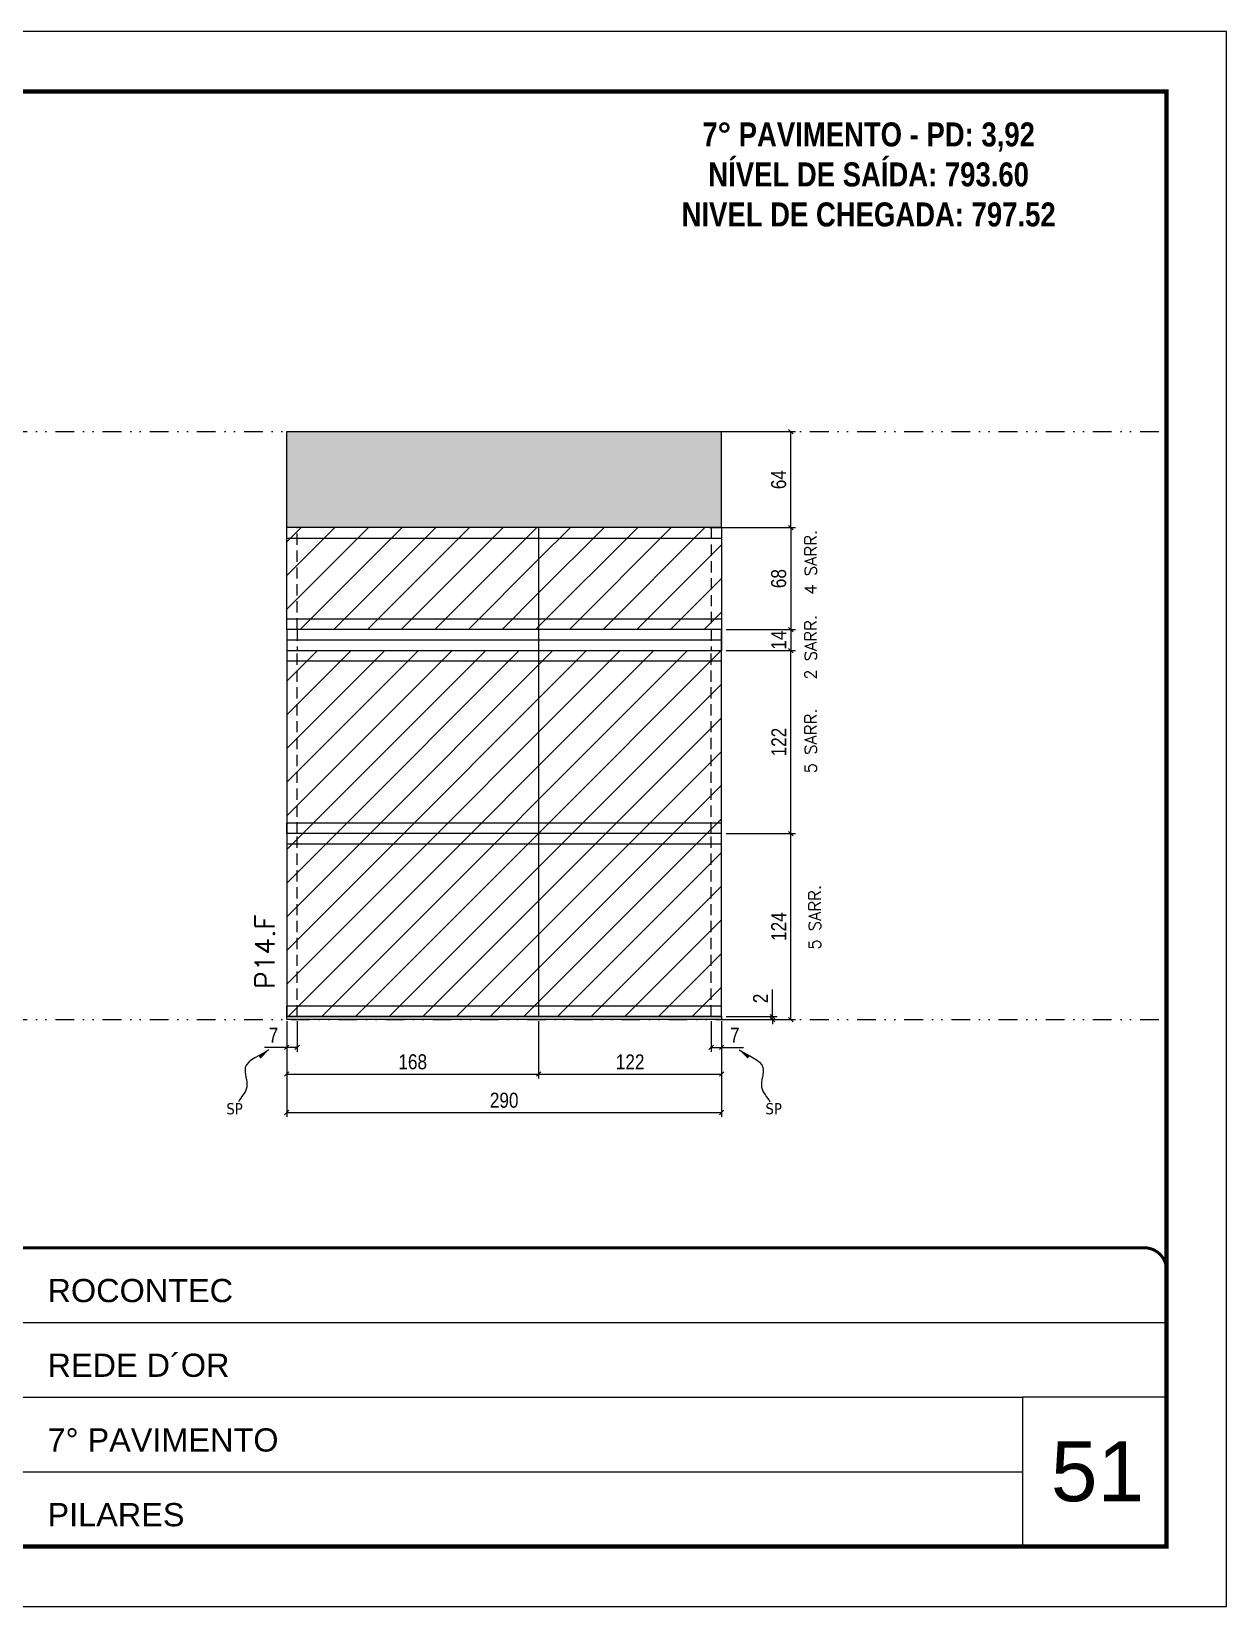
# Model space of a CAD drawing. Extents: x 28748 to 35002, y 14885 to 43501.
# Drawn here: x 32620 to 33417, y 28668 to 29718 of the extents above; entities that cross this region are included whole.
import ezdxf

# ---------------------------------------------------------------- set-up
doc = ezdxf.new("R2010")
doc.units = 0
for name, pattern in [('CONTINUO', [0]), ('DASHED', [0.75, 0.5, -0.25]), ('DIVIDE2', [0.625, 0.25, -0.125, 0, -0.125, 0, -0.125]), ('HIDDEN', [0.375, 0.25, -0.125])]:
    doc.linetypes.add(name, pattern=pattern)
for name, color, linetype, lineweight in [('CARIMBO', 255, 'Continuous', 9), ('Folhas', 255, 'Continuous', 9), ('Hachura', 251, 'Continuous', 9), ('Sarr 2.2x7', 40, 'Continuous', 9), ('SARRAFO DE PRESSAO', 251, 'DASHED', 9), ('Texto Seção', 7, 'Continuous', 15)]:
    doc.layers.add(name, color=color, linetype=linetype, lineweight=lineweight)
for name, color, linetype in [('COTA', 241, 'Continuous'), ('NOMENCLATURA', 7, 'Continuous'), ('Nível', 160, 'Continuous'), ('Painéis', 200, 'Continuous'), ('SARR_2.2x7', 40, 'Continuous'), ('Sarrafo de Pressão', 42, 'HIDDEN'), ('texto', 7, 'Continuous')]:
    doc.layers.add(name, color=color, linetype=linetype)
doc.styles.add('ARIAL', font='arial.ttf')
doc.styles.add('COTA TECNICA', font='techl___.ttf', dxfattribs={"height": 10})
doc.styles.add('COTA TECNICA-50', font='techl___.ttf', dxfattribs={"height": 10})
doc.styles.add('REGUA-120', font='ROMANS.shx', dxfattribs={"height": 15})
doc.styles.add('ROMANC', font='techb___.ttf', dxfattribs={"height": 2.5})
doc.styles.add('ROMANS', font='romans.shx')
doc.styles.get("Standard").update_dxf_attribs({"font": 'arial.ttf'})
doc.dimstyles.new('COTA PAINEL-50', dxfattribs={"dimtxt": 10, "dimasz": 3, "dimexe": 3, "dimexo": 3, "dimgap": 3, "dimtad": 1, "dimdec": 1, "dimzin": 12, "dimdsep": 46, "dimtxsty": 'COTA TECNICA-50', "dimblk1": 'OBLIQUE', "dimblk2": 'OBLIQUE', "dimsah": 1, "dimcen": 0.9, "dimclrd": 4, "dimclre": 4, "dimclrt": 240, "dimadec": 1, "dimazin": 3, "dimtfac": 1, "dimtdec": 1, "dimtmove": 0, "dimatfit": 3, "dimfxl": 1, "dimtolj": 1, "dimtzin": 12, "dimarcsym": 0})
doc.dimstyles.new('PAINEL', dxfattribs={"dimtxt": 10, "dimasz": 3, "dimexe": 3, "dimexo": 3, "dimgap": 3, "dimtad": 1, "dimdec": 1, "dimzin": 12, "dimdsep": 46, "dimtxsty": 'COTA TECNICA', "dimblk1": 'OBLIQUE', "dimblk2": 'OBLIQUE', "dimsah": 1, "dimcen": 0.9, "dimclrd": 4, "dimclre": 4, "dimclrt": 240, "dimadec": 1, "dimazin": 3, "dimtfac": 1, "dimtdec": 1, "dimtmove": 0, "dimatfit": 3, "dimfxl": 1, "dimtolj": 1, "dimtzin": 12, "dimarcsym": 0})
doc.dimstyles.get("Standard").update_dxf_attribs({"dimtxt": 0.18, "dimasz": 0.18, "dimexe": 0.18, "dimexo": 0.0625, "dimgap": 0.09, "dimtad": 0, "dimtih": 1, "dimtoh": 1, "dimdec": 4, "dimzin": 0, "dimdsep": 46, "dimtxsty": 'Standard', "dimcen": 0.09, "dimadec": 0, "dimazin": 0, "dimtfac": 1, "dimtdec": 4, "dimtofl": 0, "dimtmove": 0, "dimatfit": 3, "dimfxl": 1, "dimtolj": 1, "dimtzin": 0, "dimarcsym": 0})
pattern_1 = [(45, (-100272.658, -2076.637), (-11.2253202, 11.2253202), [])]

# ---------------------------------------------------------------- blocks, each defined once
blk = doc.blocks.new('9999999999')
at = {"color": 30, "linetype": 'CONTINUO'}
for p, q in [((98564.6, 34379.6), (99584, 34379.6)), ((98564.6, 34329.8), (99488, 34329.8)), ((99584, 34329.8), (99488, 34329.8)), ((99488, 34329.8), (99488, 34230.2)), ((98564.6, 34280), (99488, 34280))]:
    blk.add_line(p, q, dxfattribs=at)
at = {"color": 30, "linetype": 'CONTINUO', "const_width": 2}
blk.add_lwpolyline([(99584, 34230.2), (99584, 34414.4, 0.414214), (99569, 34429.4), (98229, 34429.4, 0.414214), (98214, 34414.4), (98214, 34245.2, 0.414214), (98229, 34230.2), (99584, 34230.2)], format="xyb", dxfattribs=at)
at = {"layer": 'Folhas'}
blk.add_lwpolyline([(98139, 34190.2), (99624, 34190.2), (99624, 35240.2), (98139, 35240.2)], close=True, dxfattribs=at)
at = {"layer": 'Folhas', "color": 30, "const_width": 3}
blk.add_lwpolyline([(98214, 34230.2), (99584, 34230.2), (99584, 35200.2), (98214, 35200.2)], close=True, dxfattribs=at)
at = {"color": 7, "linetype": 'Continuous', "ltscale": 5, "style": 'ARIAL'}
for s, height, p in [('ROCONTEC', 15.48, (98837.7, 34393.1)), ('REDE D´OR', 15.48, (98837.7, 34343.3)), ('7° PAVIMENTO', 15.483, (98837.7, 34293.5)), ('PILARES', 15.48, (98837.7, 34243.7))]:
    blk.add_text(s, height=height, dxfattribs=at).set_placement(p)
blk = doc.blocks.new('_Oblique')
at = {"color": 0, "linetype": 'ByBlock', "lineweight": -2}
blk.add_line((-0.5, -0.5), (0.5, 0.5), dxfattribs=at)
blk = doc.blocks.new('*D996')
at = {"layer": 'COTA', "color": 4, "lineweight": -2, "transparency": 16777216}
for p, q in [((32790.1, 29058.1), (32790.1, 28994.2)), ((33080.1, 29058.1), (33080.1, 28994.2)), ((32790.1, 28997.2), (33080.1, 28997.2))]:
    blk.add_line(p, q, dxfattribs=at)
at = {"layer": 'Defpoints', "color": 0, "transparency": 16777216}
for p in [(32790.1, 29061.1), (33080.1, 29061.1), (33080.1, 28997.2)]:
    blk.add_point(p, dxfattribs=at)
at = {"layer": 'COTA', "color": 4, "lineweight": -2, "transparency": 16777216, "xscale": 3, "yscale": 3, "zscale": 3, "rotation": 180}
blk.add_blockref('_Oblique', (32790.1, 28997.2), dxfattribs=at)
at = {"layer": 'COTA', "color": 4, "lineweight": -2, "transparency": 16777216, "xscale": 3, "yscale": 3, "zscale": 3}
blk.add_blockref('_Oblique', (33080.1, 28997.2), dxfattribs=at)
at = {"layer": 'COTA', "color": 240, "transparency": 16777216, "insert": (32935.1, 29005.3), "char_height": 10, "attachment_point": 5, "style": 'COTA TECNICA'}
blk.add_mtext('\\A1;290', dxfattribs=at)
blk = doc.blocks.new('*D997')
at = {"layer": 'COTA', "color": 4, "lineweight": -2, "transparency": 16777216}
for p, q in [((32790.1, 29056.1), (32790.1, 29037.6)), ((32797.1, 29058.1), (32797.1, 29037.6)), ((32790.1, 29040.6), (32775.3, 29040.6)), ((32797.1, 29040.6), (32790.1, 29040.6))]:
    blk.add_line(p, q, dxfattribs=at)
at = {"layer": 'Defpoints', "color": 0, "transparency": 16777216}
for p in [(32790.1, 29059.1), (32797.1, 29061.1), (32790.1, 29040.6)]:
    blk.add_point(p, dxfattribs=at)
at = {"layer": 'COTA', "color": 4, "lineweight": -2, "transparency": 16777216, "xscale": 3, "yscale": 3, "zscale": 3, "rotation": 180}
blk.add_blockref('_Oblique', (32790.1, 29040.6), dxfattribs=at)
at = {"layer": 'COTA', "color": 4, "lineweight": -2, "transparency": 16777216, "xscale": 3, "yscale": 3, "zscale": 3}
blk.add_blockref('_Oblique', (32797.1, 29040.6), dxfattribs=at)
at = {"layer": 'COTA', "color": 240, "transparency": 16777216, "insert": (32781.2, 29048.7), "char_height": 10, "attachment_point": 5, "style": 'COTA TECNICA-50'}
blk.add_mtext('\\A1;7', dxfattribs=at)
blk = doc.blocks.new('*D998')
at = {"layer": 'COTA', "color": 4, "lineweight": -2, "transparency": 16777216}
for p, q in [((33073.1, 29058.1), (33073.1, 29037.6)), ((33080.1, 29056.1), (33080.1, 29037.6)), ((33073.1, 29040.6), (33080.1, 29040.6)), ((33080.1, 29040.6), (33094.8, 29040.6))]:
    blk.add_line(p, q, dxfattribs=at)
at = {"layer": 'Defpoints', "color": 0, "transparency": 16777216}
for p in [(33073.1, 29061.1), (33080.1, 29059.1), (33080.1, 29040.6)]:
    blk.add_point(p, dxfattribs=at)
at = {"layer": 'COTA', "color": 4, "lineweight": -2, "transparency": 16777216, "xscale": 3, "yscale": 3, "zscale": 3, "rotation": 180}
blk.add_blockref('_Oblique', (33073.1, 29040.6), dxfattribs=at)
at = {"layer": 'COTA', "color": 4, "lineweight": -2, "transparency": 16777216, "xscale": 3, "yscale": 3, "zscale": 3}
blk.add_blockref('_Oblique', (33080.1, 29040.6), dxfattribs=at)
at = {"layer": 'COTA', "color": 240, "transparency": 16777216, "insert": (33088.9, 29048.7), "char_height": 10, "attachment_point": 5, "style": 'COTA TECNICA-50'}
blk.add_mtext('\\A1;7', dxfattribs=at)
blk = doc.blocks.new('*D999')
at = {"layer": 'COTA', "color": 4, "lineweight": -2, "transparency": 16777216}
for p, q in [((33083.1, 29183.1), (33129.3, 29183.1)), ((33126.3, 29059.1), (33126.3, 29183.1)), ((33083.1, 29059.1), (33129.3, 29059.1))]:
    blk.add_line(p, q, dxfattribs=at)
at = {"layer": 'Defpoints', "color": 0, "transparency": 16777216}
for p in [(33080.1, 29183.1), (33126.3, 29183.1), (33080.1, 29059.1)]:
    blk.add_point(p, dxfattribs=at)
at = {"layer": 'COTA', "color": 4, "lineweight": -2, "transparency": 16777216, "xscale": 3, "yscale": 3, "zscale": 3}
for p, rotation in [((33126.3, 29183.1), 90), ((33126.3, 29059.1), 270)]:
    blk.add_blockref('_Oblique', p, dxfattribs=dict(at, rotation=rotation))
at = {"layer": 'COTA', "color": 240, "transparency": 16777216, "insert": (33118.2, 29121.1), "char_height": 10, "attachment_point": 5, "rotation": 90, "style": 'COTA TECNICA-50'}
blk.add_mtext('\\A1;124', dxfattribs=at)
blk = doc.blocks.new('*D1000')
at = {"layer": 'COTA', "color": 4, "lineweight": -2, "transparency": 16777216}
for p, q in [((33114.1, 29061.1), (33114.1, 29079.2)), ((33083.1, 29061.1), (33117.1, 29061.1)), ((33083.1, 29059.1), (33117.1, 29059.1)), ((33114.1, 29059.1), (33114.1, 29061.1)), ((33114.1, 29059.1), (33114.1, 29056.1))]:
    blk.add_line(p, q, dxfattribs=at)
at = {"layer": 'Defpoints', "color": 0, "transparency": 16777216}
for p in [(33080.1, 29061.1), (33080.1, 29059.1), (33114.1, 29059.1)]:
    blk.add_point(p, dxfattribs=at)
at = {"layer": 'COTA', "color": 4, "lineweight": -2, "transparency": 16777216, "xscale": 3, "yscale": 3, "zscale": 3}
for p, rotation in [((33114.1, 29061.1), 270), ((33114.1, 29059.1), 90)]:
    blk.add_blockref('_Oblique', p, dxfattribs=dict(at, rotation=rotation))
at = {"layer": 'COTA', "color": 240, "transparency": 16777216, "insert": (33106.1, 29073.2), "char_height": 10, "attachment_point": 5, "rotation": 90, "style": 'COTA TECNICA-50'}
blk.add_mtext('\\A1;2', dxfattribs=at)
blk = doc.blocks.new('*D1001')
at = {"layer": 'COTA', "color": 4, "linetype": 'ByBlock', "lineweight": -2, "transparency": 16777216}
for p, q in [((33083.1, 29305.1), (33129.3, 29305.1)), ((33126.3, 29183.1), (33126.3, 29305.1)), ((33083.1, 29183.1), (33129.3, 29183.1))]:
    blk.add_line(p, q, dxfattribs=at)
at = {"layer": 'Defpoints', "color": 0, "linetype": 'ByBlock', "transparency": 16777216}
for p in [(33080.1, 29305.1), (33126.3, 29305.1), (33080.1, 29183.1)]:
    blk.add_point(p, dxfattribs=at)
at = {"layer": 'COTA', "color": 4, "linetype": 'ByBlock', "lineweight": -2, "transparency": 16777216, "xscale": 3, "yscale": 3, "zscale": 3}
for p, rotation in [((33126.3, 29305.1), 90), ((33126.3, 29183.1), 270)]:
    blk.add_blockref('_Oblique', p, dxfattribs=dict(at, rotation=rotation))
at = {"layer": 'COTA', "color": 240, "linetype": 'ByBlock', "transparency": 16777216, "insert": (33118.3, 29244.1), "char_height": 10, "attachment_point": 5, "rotation": 90, "style": 'COTA TECNICA'}
blk.add_mtext('\\A1;122', dxfattribs=at)
blk = doc.blocks.new('*D1002')
at = {"layer": 'COTA', "color": 4, "linetype": 'ByBlock', "lineweight": -2, "transparency": 16777216}
for p, q in [((32790.1, 29058.1), (32790.1, 29019.8)), ((32958.1, 29058.1), (32958.1, 29019.8)), ((32790.1, 29022.8), (32958.1, 29022.8))]:
    blk.add_line(p, q, dxfattribs=at)
at = {"layer": 'Defpoints', "color": 0, "linetype": 'ByBlock', "transparency": 16777216}
for p in [(32790.1, 29061.1), (32958.1, 29061.1), (32958.1, 29022.8)]:
    blk.add_point(p, dxfattribs=at)
at = {"layer": 'COTA', "color": 4, "linetype": 'ByBlock', "lineweight": -2, "transparency": 16777216, "xscale": 3, "yscale": 3, "zscale": 3, "rotation": 180}
blk.add_blockref('_Oblique', (32790.1, 29022.8), dxfattribs=at)
at = {"layer": 'COTA', "color": 4, "linetype": 'ByBlock', "lineweight": -2, "transparency": 16777216, "xscale": 3, "yscale": 3, "zscale": 3}
blk.add_blockref('_Oblique', (32958.1, 29022.8), dxfattribs=at)
at = {"layer": 'COTA', "color": 240, "linetype": 'ByBlock', "transparency": 16777216, "insert": (32874.1, 29030.9), "char_height": 10, "attachment_point": 5, "style": 'COTA TECNICA'}
blk.add_mtext('\\A1;168', dxfattribs=at)
blk = doc.blocks.new('*D1845')
at = {"layer": 'COTA', "color": 4, "linetype": 'ByBlock', "lineweight": -2, "transparency": 16777216}
for p, q in [((32958.1, 29058.1), (32958.1, 29019.8)), ((33080.1, 29056.1), (33080.1, 29019.8)), ((32958.1, 29022.8), (33080.1, 29022.8))]:
    blk.add_line(p, q, dxfattribs=at)
at = {"layer": 'Defpoints', "color": 0, "linetype": 'ByBlock', "transparency": 16777216}
for p in [(32958.1, 29061.1), (33080.1, 29059.1), (33080.1, 29022.8)]:
    blk.add_point(p, dxfattribs=at)
at = {"layer": 'COTA', "color": 4, "linetype": 'ByBlock', "lineweight": -2, "transparency": 16777216, "xscale": 3, "yscale": 3, "zscale": 3, "rotation": 180}
blk.add_blockref('_Oblique', (32958.1, 29022.8), dxfattribs=at)
at = {"layer": 'COTA', "color": 4, "linetype": 'ByBlock', "lineweight": -2, "transparency": 16777216, "xscale": 3, "yscale": 3, "zscale": 3}
blk.add_blockref('_Oblique', (33080.1, 29022.8), dxfattribs=at)
at = {"layer": 'COTA', "color": 240, "linetype": 'ByBlock', "transparency": 16777216, "insert": (33019.1, 29030.9), "char_height": 10, "attachment_point": 5, "style": 'COTA TECNICA'}
blk.add_mtext('\\A1;122', dxfattribs=at)
blk = doc.blocks.new('*D1849')
at = {"layer": 'COTA', "color": 4, "lineweight": -2, "transparency": 16777216}
for p, q in [((33072.1, 29387.1), (33129.3, 29387.1)), ((33126.3, 29387.1), (33126.3, 29319.1)), ((33083.1, 29319.1), (33129.3, 29319.1))]:
    blk.add_line(p, q, dxfattribs=at)
at = {"layer": 'Defpoints', "color": 0, "transparency": 16777216}
for p in [(33069.1, 29387.1), (33080.1, 29319.1), (33126.3, 29319.1)]:
    blk.add_point(p, dxfattribs=at)
at = {"layer": 'COTA', "color": 4, "lineweight": -2, "transparency": 16777216, "xscale": 3, "yscale": 3, "zscale": 3}
for p, rotation in [((33126.3, 29387.1), 90), ((33126.3, 29319.1), 270)]:
    blk.add_blockref('_Oblique', p, dxfattribs=dict(at, rotation=rotation))
at = {"layer": 'COTA', "color": 240, "transparency": 16777216, "insert": (33118.2, 29353.1), "char_height": 10, "attachment_point": 5, "rotation": 90, "style": 'COTA TECNICA'}
blk.add_mtext('\\A1;68', dxfattribs=at)
blk = doc.blocks.new('*D2117')
at = {"layer": 'COTA', "color": 4, "lineweight": -2, "transparency": 16777216}
for p, q in [((33083.1, 29451.1), (33129.3, 29451.1)), ((33126.3, 29387.1), (33126.3, 29451.1)), ((33083.1, 29387.1), (33129.3, 29387.1))]:
    blk.add_line(p, q, dxfattribs=at)
at = {"layer": 'Defpoints', "color": 0, "transparency": 16777216}
for p in [(33080.1, 29451.1), (33126.3, 29451.1), (33080.1, 29387.1)]:
    blk.add_point(p, dxfattribs=at)
at = {"layer": 'COTA', "color": 4, "lineweight": -2, "transparency": 16777216, "xscale": 3, "yscale": 3, "zscale": 3}
for p, rotation in [((33126.3, 29451.1), 90), ((33126.3, 29387.1), 270)]:
    blk.add_blockref('_Oblique', p, dxfattribs=dict(at, rotation=rotation))
at = {"layer": 'COTA', "color": 240, "transparency": 16777216, "insert": (33118.2, 29419.1), "char_height": 10, "attachment_point": 5, "rotation": 90, "style": 'COTA TECNICA-50'}
blk.add_mtext('\\A1;64', dxfattribs=at)
blk = doc.blocks.new('*D2564')
at = {"layer": 'COTA', "color": 4, "lineweight": -2, "transparency": 16777216}
for p, q in [((33083.1, 29319.1), (33129.3, 29319.1)), ((33126.3, 29319.1), (33126.3, 29305.1)), ((33083.1, 29305.1), (33129.3, 29305.1))]:
    blk.add_line(p, q, dxfattribs=at)
at = {"layer": 'Defpoints', "color": 0, "transparency": 16777216}
for p in [(33080.1, 29319.1), (33080.1, 29305.1), (33126.3, 29305.1)]:
    blk.add_point(p, dxfattribs=at)
at = {"layer": 'COTA', "color": 4, "lineweight": -2, "transparency": 16777216, "xscale": 3, "yscale": 3, "zscale": 3}
for p, rotation in [((33126.3, 29319.1), 90), ((33126.3, 29305.1), 270)]:
    blk.add_blockref('_Oblique', p, dxfattribs=dict(at, rotation=rotation))
at = {"layer": 'COTA', "color": 240, "transparency": 16777216, "insert": (33118.2, 29312.1), "char_height": 10, "attachment_point": 5, "rotation": 90, "style": 'COTA TECNICA'}
blk.add_mtext('\\A1;14', dxfattribs=at)

msp = doc.modelspace()

# ---------------------------------------------------------------- hatches: boundary and pattern name
at = {"layer": 'COTA', "linetype": 'ByBlock'}
h = msp.add_hatch(dxfattribs=at)
h.set_pattern_fill('AR-CONC', color=256, scale=0.03)
h.set_pattern_definition([(50, (28982.8086, 33267.16), (5.46554, -0.4781726), [0.5715, -6.2865]), (355, (28982.8086, 33267.16), (-1.0573026, 5.7317054), [0.4572, -5.0292175]), (100.45144, (28983.264, 33267.12), (4.4082374, 5.2535326), [0.4857, -5.3427073]), (46.1842, (28982.8086, 33268.684), (8.132371, -1.26127), [0.85725, -9.42975]), (96.63556, (28983.486, 33268.579), (7.122124, 7.422784), [0.728551, -8.014068]), (351.18415, (28982.809, 33268.684), (7.122124, 7.422784), [0.685799, -7.543792]), (21, (28983.5706, 33268.303), (4.5484317, -3.067956), [0.5715, -6.2865]), (326, (28983.5706, 33268.303), (1.854061, 5.525639), [0.4572, -5.0292]), (71.45144, (28983.9496, 33268.0473), (6.4024926, 2.457683), [0.4857, -5.342698]), (37.5, (28982.8086, 33267.16), (0.0926581, 2.5366512), [0, -4.96824, 0, -5.1054, 0, -5.04825]), (7.5, (28982.8086, 33267.16), (2.0045899, 3.0054172), [0, -2.91084, 0, -4.85394, 0, -1.92405]), (327.5, (28981.1093, 33267.16), (4.06771786, -0.1718623), [0, -1.905, 0, -5.9436, 0, -7.8867]), (317.5, (28980.3473, 33267.16), (4.4438754, 0.7627947), [0, -2.4765, 0, -3.94716, 0, -5.6007])])
h.paths.add_polyline_path([(33069.07, 29387.13), (33080.07, 29387.13), (33080.07, 29451.13), (32790.07, 29451.13), (32790.07, 29387.13), (32801.07, 29387.13)])
at = {"layer": 'Hachura'}
h = msp.add_hatch(dxfattribs=at)
h.set_pattern_fill('ANSI31', color=256, scale=5)
h.paths.add_polyline_path([(32958.07, 29387.13), (32801.07, 29387.13), (32790.07, 29387.13), (32790.07, 29319.13), (32958.07, 29319.13)])
h = msp.add_hatch(dxfattribs=at)
h.set_pattern_fill('ANSI31', color=256, scale=5)
h.paths.add_polyline_path([(33080.07, 29387.13), (33069.07, 29387.13), (32958.07, 29387.13), (32958.07, 29319.13), (33080.07, 29319.13)])
at = {"layer": 'Hachura', "linetype": 'ByBlock'}
h = msp.add_hatch(dxfattribs=at)
h.set_pattern_fill('ANSI31', color=256, scale=5)
h.set_pattern_definition(pattern_1)
h.paths.add_polyline_path([(32790.07, 29183.13), (32958.07, 29183.13), (32958.07, 29305.13), (32790.07, 29305.13)])
h = msp.add_hatch(dxfattribs=at)
h.set_pattern_fill('ANSI31', color=256, scale=5)
h.set_pattern_definition(pattern_1)
h.paths.add_polyline_path([(32958.07, 29305.13), (32958.07, 29183.13), (33080.07, 29183.13), (33080.07, 29305.13)])
h = msp.add_hatch(dxfattribs=at)
h.set_pattern_fill('ANSI31', color=256, scale=5)
h.set_pattern_definition(pattern_1)
h.paths.add_polyline_path([(32790.07, 29061.13), (32958.07, 29061.13), (32958.07, 29183.13), (32790.07, 29183.13)])
h = msp.add_hatch(dxfattribs=at)
h.set_pattern_fill('ANSI31', color=256, scale=5)
h.set_pattern_definition(pattern_1)
h.paths.add_polyline_path([(33080.07, 29183.13), (32958.07, 29183.13), (32958.07, 29061.13), (33080.07, 29061.13)])

# ---------------------------------------------------------------- linework, layer by layer
at = {"layer": 'COTA', "linetype": 'ByBlock'}
for p, q in [((32790.07, 29387.13), (32790.07, 29451.13)), ((32790.07, 29451.13), (33080.07, 29451.13)), ((33080.07, 29387.13), (33080.07, 29451.13))]:
    msp.add_line(p, q, dxfattribs=at)
at = {"layer": 'Nível', "color": 4, "linetype": 'DIVIDE2', "ltscale": 50}
for p, q in [((32006.84, 29451.13), (33376.84, 29451.13)), ((32006.84, 29059.13), (33376.84, 29059.13))]:
    msp.add_line(p, q, dxfattribs=at)
at = {"layer": 'Painéis'}
for p, q in [((32790.07, 29319.13), (32790.07, 29387.13)), ((32801.07, 29387.13), (32790.07, 29387.13)), ((32801.07, 29387.13), (32801.07, 29387.13)), ((33069.07, 29387.13), (32801.07, 29387.13)), ((32958.07, 29387.13), (32958.07, 29319.13)), ((33069.07, 29387.13), (33069.07, 29387.13)), ((33080.07, 29387.13), (33069.07, 29387.13)), ((33080.07, 29387.13), (33080.07, 29319.13)), ((33080.07, 29319.13), (32790.07, 29319.13)), ((33080.07, 29319.13), (32790.07, 29319.13)), ((32790.07, 29319.13), (32790.07, 29319.13)), ((32790.07, 29319.13), (32790.07, 29305.13)), ((32958.07, 29319.13), (32958.07, 29305.13)), ((33080.07, 29319.13), (33080.07, 29319.13)), ((33080.07, 29305.13), (33080.07, 29319.13)), ((33080.07, 29319.13), (33080.07, 29305.13)), ((32790.07, 29305.13), (32790.07, 29061.13)), ((32790.07, 29305.13), (33080.07, 29305.13)), ((32958.07, 29305.13), (32958.07, 29061.13)), ((33080.07, 29061.13), (33080.07, 29305.13)), ((33080.07, 29183.13), (32790.07, 29183.13)), ((32790.07, 29061.13), (33080.07, 29061.13))]:
    msp.add_line(p, q, dxfattribs=at)
msp.add_lwpolyline([(32790.07, 29061.13), (33080.07, 29061.13), (33080.07, 29059.13), (32790.07, 29059.13)], close=True, dxfattribs=at)
at = {"layer": 'Sarr 2.2x7'}
for p, q in [((33080.07, 29326.13), (32790.07, 29326.13)), ((33080.07, 29312.13), (32790.07, 29312.13)), ((33080.07, 29298.13), (32790.07, 29298.13)), ((33080.07, 29190.13), (32790.07, 29190.13)), ((33080.07, 29176.13), (32790.07, 29176.13)), ((33080.07, 29068.13), (32790.07, 29068.13)), ((33080.07, 29061.13), (32790.07, 29061.13))]:
    msp.add_line(p, q, dxfattribs=at)
at = {"layer": 'Sarr 2.2x7', "linetype": 'Continuous'}
for p, q in [((32790.07, 29183.13), (32790.07, 29190.13)), ((33080.07, 29183.13), (33080.07, 29190.13)), ((32790.07, 29061.13), (32790.07, 29068.13)), ((33080.07, 29061.13), (33080.07, 29068.13))]:
    msp.add_line(p, q, dxfattribs=at)
at = {"layer": 'SARR_2.2x7'}
msp.add_line((32790.07, 29380.13), (33080.07, 29380.13), dxfattribs=at)
at = {"layer": 'Sarrafo de Pressão', "ltscale": 30}
for p, q in [((32797.07, 29319.33), (32797.07, 29387.13)), ((33073.07, 29387.13), (33073.07, 29319.13)), ((32797.07, 29319.13), (32797.07, 29319.33)), ((32797.07, 29319.13), (32797.07, 29305.13)), ((33073.07, 29319.13), (33073.07, 29305.13)), ((32797.07, 29183.13), (32797.07, 29305.13)), ((33073.07, 29183.13), (33073.07, 29305.13)), ((32797.07, 29061.13), (32797.07, 29183.13)), ((33073.07, 29061.13), (33073.07, 29183.13))]:
    msp.add_line(p, q, dxfattribs=at)

# ---------------------------------------------------------------- block references
at = {"layer": 'SARRAFO DE PRESSAO', "color": 6, "linetype": 'ByBlock'}
msp.add_blockref('9999999999', (-66207.14, -5522.36), dxfattribs=at)

# ---------------------------------------------------------------- texts
at = {"layer": 'CARIMBO', "style": 'ARIAL'}
msp.add_text('51', height=40, dxfattribs=at).set_placement((33299.7, 28737.99))
at = {"layer": 'NOMENCLATURA', "color": 2, "insert": (33178.17, 29683.9), "char_height": 16, "attachment_point": 2, "style": 'ROMANC'}
msp.add_mtext_dynamic_manual_height_columns('\\P7° PAVIMENTO - PD: 3,92\\PNÍVEL DE SAÍDA: 793.60\\PNIVEL DE CHEGADA: 797.52', width=300.2766, gutter_width=1, heights=[0], dxfattribs=at)
at = {"layer": 'texto', "color": 0, "char_height": 7.5, "attachment_point": 5}
for insert in [(32755.29, 28999.64), (33114.85, 28999.64)]:
    msp.add_mtext('{\\fTahoma|b0|i0|c0|p34;\\C4;SP}', dxfattribs=dict(at, insert=insert))
at = {"layer": 'Texto Seção', "linetype": 'Continuous', "style": 'ROMANS'}
for s, p in [('4 SARR.', (33143.51, 29342.46)), ('2 SARR.', (33143.51, 29285.7)), ('5 SARR.', (33143.51, 29223.35)), ('5 SARR.', (33146.22, 29105.75))]:
    msp.add_text(s, height=8, rotation=90, dxfattribs=at).set_placement(p)
at = {"layer": 'Texto Seção', "insert": (32782.04, 29079.59), "char_height": 13, "width": 285.3299, "attachment_point": 7, "rotation": 90, "style": 'REGUA-120'}
msp.add_mtext('P14.F', dxfattribs=at)

# ---------------------------------------------------------------- dimensions: what is measured, and where the dimension line sits
at = {"layer": 'COTA'}
for base, p1, p2, angle, picture, middle in [((33126.31, 29451.13), (33080.07, 29387.13), (33080.07, 29451.13), 90, '*D2117', (33118.21, 29419.13)), ((33126.31, 29183.13), (33080.07, 29059.13), (33080.07, 29183.13), 90, '*D999', (33118.24, 29121.13)), ((32790.07, 29040.62), (32797.07, 29061.13), (32790.07, 29059.13), 180, '*D997', (32781.2, 29048.69))]:
    dim = msp.add_linear_dim(base=base, p1=p1, p2=p2, angle=angle, dimstyle='COTA PAINEL-50', dxfattribs=at)
    dim.commit()
    dim.dimension.update_dxf_attribs({"geometry": picture, "text_midpoint": middle})
for base, p1, p2, dimstyle, picture, middle in [((33126.31, 29319.13), (33069.07, 29387.13), (33080.07, 29319.13), 'PAINEL', '*D1849', (33126.31, 29353.13)), ((33126.31, 29305.13), (33080.07, 29319.13), (33080.07, 29305.13), 'PAINEL', '*D2564', (33126.31, 29312.13)), ((33114.08, 29059.13), (33080.07, 29061.13), (33080.07, 29059.13), 'COTA PAINEL-50', '*D1000', (33114.08, 29073.18))]:
    dim = msp.add_linear_dim(base=base, p1=p1, p2=p2, angle=90, dimstyle=dimstyle, dxfattribs=at)
    dim.commit()
    dim.dimension.update_dxf_attribs({"geometry": picture, "text_midpoint": middle, "dimtype": 160})
at = {"layer": 'COTA', "linetype": 'ByBlock'}
dim = msp.add_linear_dim(base=(33126.31, 29305.13), p1=(33080.07, 29183.13), p2=(33080.07, 29305.13), angle=90, dimstyle='PAINEL', dxfattribs=at)
dim.commit()
dim.dimension.update_dxf_attribs({"geometry": '*D1001', "text_midpoint": (33118.25, 29244.13)})
at = {"layer": 'COTA'}
dim = msp.add_linear_dim(base=(33080.07, 28997.17), p1=(32790.07, 29061.13), p2=(33080.07, 29061.13), dimstyle='PAINEL', override={"dimarcsym": 2}, dxfattribs=at)
dim.commit()
dim.dimension.update_dxf_attribs({"geometry": '*D996', "text_midpoint": (32935.07, 29005.3)})
at = {"layer": 'COTA', "linetype": 'ByBlock'}
dim = msp.add_linear_dim(base=(32958.07, 29022.82), p1=(32790.07, 29061.13), p2=(32958.07, 29061.13), dimstyle='PAINEL', dxfattribs=at)
dim.commit()
dim.dimension.update_dxf_attribs({"geometry": '*D1002', "text_midpoint": (32874.07, 29030.94)})
dim = msp.add_linear_dim(base=(33080.07, 29022.82), p1=(32958.07, 29061.13), p2=(33080.07, 29059.13), dimstyle='PAINEL', override={"dimtmove": 1}, dxfattribs=at)
dim.commit()
dim.dimension.update_dxf_attribs({"geometry": '*D1845', "text_midpoint": (33019.07, 29030.87)})
at = {"layer": 'COTA'}
dim = msp.add_linear_dim(base=(33080.07, 29040.62), p1=(33073.07, 29061.13), p2=(33080.07, 29059.13), dimstyle='COTA PAINEL-50', dxfattribs=at)
dim.commit()
dim.dimension.update_dxf_attribs({"geometry": '*D998', "text_midpoint": (33088.94, 29048.69)})

# ---------------------------------------------------------------- leaders
at = {"layer": 'COTA', "path_type": 1}
for points in [[(32778.24, 29038.95), (32762.46, 29027.11), (32763.38, 29014.1), (32757.83, 29004.32)], [(33091.9, 29038.95), (33107.68, 29027.11), (33106.76, 29014.1), (33112.31, 29004.32)]]:
    msp.add_leader(points, dimstyle='Standard', override={"dimasz": 8}, dxfattribs=at)

doc.saveas('drawing.dxf')
